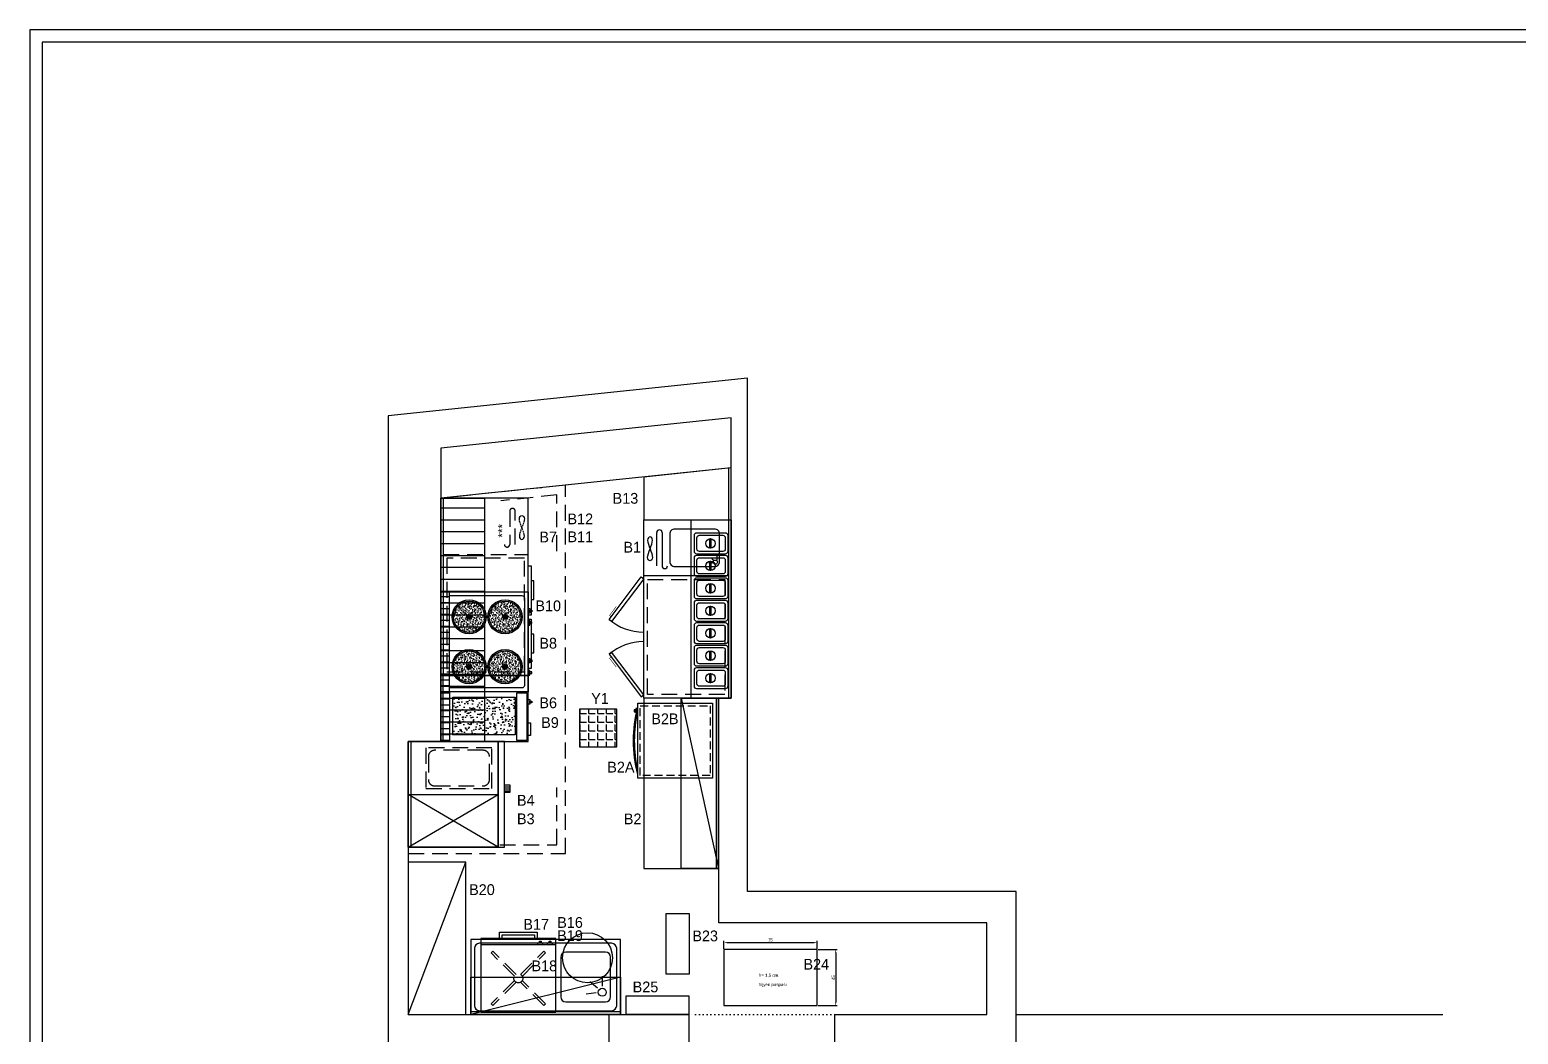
# Model space of a CAD drawing. Header units: millimetres. Extents: x 5922 to 8197, y 1304 to 3018.
# Drawn here: x 6084 to 7277, y 2083 to 2888 of the extents above; entities that cross this region are included whole.
import ezdxf
from ezdxf.enums import TextEntityAlignment as Align

# ---------------------------------------------------------------- set-up
doc = ezdxf.new("R2010")
doc.units = ezdxf.units.MM
doc.linetypes.add('ACAD_ISO07W100', pattern=[3, 0, -3])
doc.linetypes.add('DASHED', pattern=[19.05, 12.7, -6.35])
for name, color, linetype in [('002 Çizgi', 7, 'Continuous'), ('ftm_tavan', 45, 'ACAD_ISO07W100'), ('ftm_tefris', 21, 'Continuous'), ('S2000-002 Çizgi', 7, 'Continuous'), ('Sktürk ANTET', 7, 'Continuous')]:
    doc.layers.add(name, color=color, linetype=linetype)
doc.layers.add('net-050-text-aciklama', color=232, linetype='Continuous', lineweight=9)
doc.styles.get("Standard").update_dxf_attribs({"font": 'arial.ttf'})
doc.styles.add('TAKSİM', font='GOTHIC.TTF', dxfattribs={"height": 20})
doc.dimstyles.new('ISO-25', dxfattribs={"dimtxt": 2.5, "dimasz": 2.5, "dimexe": 1.25, "dimexo": 0.625, "dimtad": 1, "dimtxsty": 'Standard', "dimcen": 2.5, "dimadec": 0, "dimazin": 0, "dimtfac": 1, "dimtmove": 0, "dimatfit": 3, "dimfxl": 1, "dimarcsym": 0})
pattern_1 = [(95, (-5663.9023, -5408.366), (2.801893, 2.3510676), [0.381, -4.191]), (40, (-5663.9023, -5408.366), (-3.2003578, 2.2035401), [0.3048, -3.3528]), (145.451, (-5663.669, -5408.17), (-0.3984432, 4.5546047), [0.3238, -3.5618]), (91.1842, (-5664.6207, -5407.6476), (4.4282049, 3.2390683), [0.5715, -6.2865]), (141.6356, (-5664.2517, -5407.3777), (-0.141723, 6.8565286), [0.4857, -5.3427]), (36.184, (-5664.621, -5407.6476), (-0.1417114, 6.8565277), [0.4572, -5.0292]), (66, (-5664.082, -5407.468), (3.590411, 0.6979054), [0.381, -4.191]), (11, (-5664.082, -5407.468), (-1.7307985, 3.4788239), [0.3048, -3.3528]), (116.4514, (-5663.7827, -5407.41), (1.8596008, 4.1767291), [0.3238, -3.5618]), (82.5, (-5663.9023, -5408.366), (-1.15210938, 1.23946827), [0, -3.31216, 0, -3.4036, 0, -3.3655]), (52.5, (-5663.9023, -5408.366), (-0.47179455, 2.36174), [0, -1.94056, 0, -3.23596, 0, -1.2827]), (12.5, (-5664.7034, -5409.1671), (1.99855726, 1.8365239), [0, -1.27, 0, -3.9624, 0, -5.2578]), (2.5, (-5665.0626, -5409.5263), (1.7352781, 2.45444786), [0, -1.651, 0, -2.63144, 0, -3.7338])]
pattern_2 = [(95, (-5663.9023, -5437.1723), (2.801893, 2.3510676), [0.381, -4.191]), (40, (-5663.9023, -5437.1723), (-3.2003578, 2.2035401), [0.3048, -3.3528]), (145.451, (-5663.669, -5436.9764), (-0.3984432, 4.5546047), [0.3238, -3.5618]), (91.1842, (-5664.6207, -5436.454), (4.4282049, 3.2390683), [0.5715, -6.2865]), (141.6356, (-5664.2517, -5436.184), (-0.141723, 6.8565286), [0.4857, -5.3427]), (36.184, (-5664.621, -5436.454), (-0.1417114, 6.8565277), [0.4572, -5.0292]), (66, (-5664.082, -5436.2743), (3.590411, 0.6979054), [0.381, -4.191]), (11, (-5664.082, -5436.2743), (-1.7307985, 3.4788239), [0.3048, -3.3528]), (116.4514, (-5663.7827, -5436.216), (1.8596008, 4.1767291), [0.3238, -3.5618]), (82.5, (-5663.9023, -5437.1723), (-1.15210938, 1.23946827), [0, -3.31216, 0, -3.4036, 0, -3.3655]), (52.5, (-5663.9023, -5437.1723), (-0.47179455, 2.36174), [0, -1.94056, 0, -3.23596, 0, -1.2827]), (12.5, (-5664.7034, -5437.9733), (1.99855726, 1.8365239), [0, -1.27, 0, -3.9624, 0, -5.2578]), (2.5, (-5665.0626, -5438.3325), (1.7352781, 2.45444786), [0, -1.651, 0, -2.63144, 0, -3.7338])]

# ---------------------------------------------------------------- blocks, each defined once
blk = doc.blocks.new('A$C2EEC5620')
for p, q in [((288, 561.3), (0, 531.1)), ((288, 150.1), (288, 561.3)), ((0, 531.1), (0, 13)), ((274.9, 529.7), (42.1, 505.4)), ((274.9, 305), (274.9, 529.7)), ((42.1, 505.4), (42.1, 270.2)), ((274.9, 489.5), (42.1, 465.2)), ((264.9, 125), (264.9, 305)), ((264.9, 125), (264.9, 305)), ((264.9, 305), (274.9, 305)), ((42.1, 270.2), (16.1, 270.2)), ((16.1, 270.2), (16.1, 51.5)), ((503.3, 150.1), (288, 150.1)), ((503.3, 0), (503.3, 150.1)), ((479.9, 125), (264.9, 125)), ((479.9, 51.5), (479.9, 125)), ((16.1, 51.5), (176.9, 51.5)), ((176.9, 51.5), (176.9, 13)), ((176.9, 51.5), (240.9, 51.5)), ((240.9, 51.5), (240.9, 13)), ((357.9, 0), (357.9, 51.5)), ((357.9, 51.5), (479.9, 51.5)), ((176.9, 13), (0, 13)), ((357.9, 0), (503.3, 0))]:
    blk.add_line(p, q)
at = {"layer": 'ftm_tavan'}
for p, q in [((357.9, 51.5), (240.9, 51.5)), ((176.9, 13), (357.9, 13))]:
    blk.add_line(p, q, dxfattribs=at)
at = {"layer": 'ftm_tefris'}
blk.add_line((357.9, 0), (257.9, 0), dxfattribs=at)
at = {"layer": 'net-050-text-aciklama'}
for p, q in [((157.9, 0), (157.9, 13)), ((257.9, 13), (176.9, 13)), ((257.9, 0), (257.9, 13)), ((157.9, 0), (257.9, 0))]:
    blk.add_line(p, q, dxfattribs=at)
blk = doc.blocks.new('A$C495056EE')
at = {"layer": 'S2000-002 Çizgi'}
h = blk.add_hatch(dxfattribs=at)
h.set_pattern_fill('ANSI31', color=256, scale=1.5, angle=45, style=0)
h.set_pattern_definition([(90, (-4547.7595, -5286.238), (-4.7625, 9e-16), [])])
h.paths.add_polyline_path([(0, 72.9), (0, 65.9), (80, 65.9), (80, 72.9)])
h = blk.add_hatch(dxfattribs=at)
h.set_pattern_fill('AR-CONC', color=256, scale=0.02, angle=45, style=0)
h.set_pattern_definition(pattern_1)
h.paths.add_polyline_path([(7.4, 50.2, 1), (32.6, 50.2, 1)])
h.paths.add_polyline_path([(22, 50.2, -1), (18, 50.2, -1)], flags=16)
h = blk.add_hatch(dxfattribs=at)
h.set_pattern_fill('AR-CONC', color=256, scale=0.02, angle=45, style=0)
h.set_pattern_definition(pattern_1)
h.paths.add_polyline_path([(47.4, 50.2, 1), (72.6, 50.2, 1)])
h.paths.add_polyline_path([(62, 50.2, -1), (58, 50.2, -1)], flags=16)
h = blk.add_hatch(color=256, dxfattribs=at)
edge = h.paths.add_edge_path()
edge.add_arc((20, 50.2), 2, 0, 360)
h = blk.add_hatch(color=256, dxfattribs=at)
edge = h.paths.add_edge_path()
edge.add_arc((60, 50.2), 2, 0, 360)
h = blk.add_hatch(dxfattribs=at)
h.set_pattern_fill('AR-CONC', color=256, scale=0.02, angle=45, style=0)
h.set_pattern_definition(pattern_2)
h.paths.add_polyline_path([(32.6, 21.4, -1), (7.4, 21.4, -1)])
h.paths.add_polyline_path([(18, 21.4, 1), (22, 21.4, 1)], flags=16)
h = blk.add_hatch(dxfattribs=at)
h.set_pattern_fill('AR-CONC', color=256, scale=0.02, angle=45, style=0)
h.set_pattern_definition(pattern_2)
h.paths.add_polyline_path([(47.4, 21.4, 1), (72.6, 21.4, 1)])
h.paths.add_polyline_path([(62, 21.4, -1), (58, 21.4, -1)], flags=16)
h = blk.add_hatch(color=256, dxfattribs=at)
edge = h.paths.add_edge_path()
edge.add_arc((20, 21.4), 2, 0, 360)
h = blk.add_hatch(color=256, dxfattribs=at)
edge = h.paths.add_edge_path()
edge.add_arc((60, 21.4), 2, 0, 360)
for points in [[(0, 72.9), (80, 72.9), (80, 2.9), (0, 2.9)], [(0, 65.9), (80, 65.9), (80, 2.9), (0, 2.9)], [(17, 2.9), (13.3, 2.9), (13.3, 1.5), (17, 1.5)], [(16, 1.5), (14.6, 1.5), (14.6, 0), (16, 0)], [(23, 2.9), (26.7, 2.9), (26.7, 1.5), (23, 1.5)], [(24, 1.5), (25.4, 1.5), (25.4, 0), (24, 0)], [(57, 2.9), (53.3, 2.9), (53.3, 1.5), (57, 1.5)], [(56, 1.5), (54.6, 1.5), (54.6, 0), (56, 0)], [(63, 2.9), (66.7, 2.9), (66.7, 1.5), (63, 1.5)], [(64, 1.5), (65.4, 1.5), (65.4, 0), (64, 0)]]:
    blk.add_lwpolyline(points, close=True, dxfattribs=at)
blk.add_lwpolyline([(3, 65.9), (77, 65.9), (77, 7.9, -0.414214), (75, 5.9), (5, 5.9, -0.414214), (3, 7.9)], format="xyb", close=True, dxfattribs=at)
for centre, radius in [((20, 50.2), 13.7), ((20, 50.2), 12.6), ((60, 50.2), 13.7), ((60, 50.2), 12.6), ((20, 50.2), 2), ((60, 50.2), 2), ((20, 21.4), 13.7), ((20, 21.4), 12.6), ((60, 21.4), 13.7), ((60, 21.4), 12.6), ((20, 21.4), 2), ((60, 21.4), 2)]:
    blk.add_circle(centre, radius, dxfattribs=at)
blk = doc.blocks.new('A$C521B02A0')
at = {"layer": 'S2000-002 Çizgi'}
blk.add_line((6.6, 10), (10.6, 10), dxfattribs=at)
for points in [[(0, 64), (0, 10), (60, 10), (60, 64)], [(0, 64), (0, 5), (60, 5), (60, 64)], [(3, 10), (6.6, 10), (6.6, 8.5), (3, 8.5)], [(4, 8.5), (5.4, 8.5), (5.4, 7.1), (4, 7.1)], [(10.6, 10), (14.3, 10), (14.3, 8.5), (10.6, 8.5)], [(11.6, 8.5), (13.1, 8.5), (13.1, 7.1), (11.6, 7.1)], [(45, 0), (15, 0), (15, 5), (45, 5)], [(43, 2), (17, 2), (17, 5), (43, 5)]]:
    blk.add_lwpolyline(points, close=True, dxfattribs=at)
at = {"layer": 'S2000-002 Çizgi', "linetype": 'DASHED'}
for points in [[(8.1, 57.4), (9.5, 58.8)], [(8.1, 57.4), (26.8, 38.7)], [(9.5, 58.8), (28.2, 40.1)], [(31.9, 40.2), (50.5, 58.8)], [(33.3, 38.8), (51.9, 57.4)], [(50.5, 58.8), (51.9, 57.4)], [(26.7, 35.1), (8.1, 16.4)], [(28.1, 33.6), (9.5, 15)], [(31.8, 33.7), (50.5, 15)], [(33.2, 35.2), (51.9, 16.4)], [(9.5, 15), (8.1, 16.4)], [(50.5, 15), (51.9, 16.4)]]:
    blk.add_lwpolyline(points, dxfattribs=at)
blk.add_circle((30, 36.9), 3.63, dxfattribs=at)
blk = doc.blocks.new('A$C6B106424')
at = {"layer": 'S2000-002 Çizgi'}
h = blk.add_hatch(dxfattribs=at)
h.set_pattern_fill('LINE', color=256, scale=0.5, angle=90, style=0)
h.set_pattern_definition([(90, (-1215.703, -3768.8105), (-1.5875, 1e-16), [])])
h.paths.add_polyline_path([(50.1, 4.3), (43.9, 4.3), (43.9, 0), (50.1, 0)])
for p, q in [((0, 9.3), (42.4, 81.4)), ((0, 81.4), (42.2, 9.3)), ((42.2, 81.4), (42.2, 9.3)), ((0, 9.3), (84.7, 9.3))]:
    blk.add_line(p, q, dxfattribs=at)
for points in [[(0, 4.3), (84.7, 4.3), (84.7, 81.4), (0, 81.4)], [(50.1, 0), (43.9, 0), (43.9, 4.3), (50.1, 4.3)]]:
    blk.add_lwpolyline(points, close=True, dxfattribs=at)
at = {"layer": 'S2000-002 Çizgi', "linetype": 'DASHED'}
blk.add_lwpolyline([(47.2, 67.3), (47.2, 14.3), (79.7, 14.3), (79.7, 67.3)], close=True, dxfattribs=at)
blk.add_lwpolyline([(49.2, 60.3), (49.2, 21.3, 0.414214), (54.2, 16.3), (72.7, 16.3, 0.414214), (77.7, 21.3), (77.7, 60.3, 0.414214), (72.7, 65.3), (54.2, 65.3, 0.414214)], format="xyb", close=True, dxfattribs=at)
blk = doc.blocks.new('A$C08AC67C6')
at = {"layer": 'S2000-002 Çizgi'}
h = blk.add_hatch(dxfattribs=at)
h.set_pattern_fill('ANSI31', color=256, scale=1.5, angle=45, style=0)
h.set_pattern_definition([(90, (-3091.404, -4919.4606), (-4.7625, 9e-16), [])])
h.paths.add_polyline_path([(40, 65.9), (40, 72.9), (0, 72.9), (0, 65.9)])
h = blk.add_hatch(dxfattribs=at)
h.set_pattern_fill('AR-CONC', color=256, scale=0.05, angle=45, style=0)
h.set_pattern_definition([(95, (-3091.404, -4919.4606), (7.0047325, 5.877669), [0.9525, -10.4775]), (40, (-3091.404, -4919.461), (-8.000894, 5.50885), [0.762, -8.382]), (145.451, (-3090.82, -4918.971), (-0.996108, 11.386512), [0.8095, -8.9045]), (91.1842, (-3093.2, -4917.665), (11.070512, 8.09767), [1.42875, -15.71625]), (141.6356, (-3092.277, -4916.99), (-0.354307, 17.141322), [1.21425, -13.35675]), (36.184, (-3093.2, -4917.665), (-0.35428, 17.14132), [1.143, -12.573]), (66, (-3091.853, -4917.2155), (8.976028, 1.744763), [0.9525, -10.4775]), (11, (-3091.853, -4917.2155), (-4.326996, 8.69706), [0.762, -8.382]), (116.4514, (-3091.105, -4917.07), (4.649002, 10.441823), [0.8095, -8.9045]), (82.5, (-3091.4038, -4919.4606), (-2.8802735, 3.0986707), [0, -8.2804, 0, -8.509, 0, -8.41375]), (52.5, (-3091.404, -4919.4606), (-1.1794864, 5.90435), [0, -4.8514, 0, -8.0899, 0, -3.20675]), (12.5, (-3093.4064, -4921.463), (4.9963932, 4.5913098), [0, -3.175, 0, -9.906, 0, -13.1445]), (2.5, (-3094.3044, -4922.361), (4.338195, 6.1361196), [0, -4.1275, 0, -6.5786, 0, -9.3345])])
h.paths.add_polyline_path([(35.5, 63.2), (5.5, 63.2), (5.5, 13.2), (35.5, 13.2)])
for points in [[(0, 2.9), (40, 2.9), (40, 72.9), (0, 72.9)], [(0, 72.9), (40, 72.9), (40, 65.9), (0, 65.9)], [(5.5, 63.2), (35.5, 63.2), (35.5, 13.2), (5.5, 13.2)], [(1, 11.9), (39, 11.9), (39, 3.9), (1, 3.9)], [(5, 2.9), (15, 2.9), (15, 0.9), (5, 0.9)], [(30.1, 2.9), (33.7, 2.9), (33.7, 1.5), (30.1, 1.5)], [(31, 1.5), (32.5, 1.5), (32.5, 0), (31, 0)]]:
    blk.add_lwpolyline(points, close=True, dxfattribs=at)
blk = doc.blocks.new('A$C4E492C1D')
at = {"layer": 'S2000-002 Çizgi'}
blk.add_line((142, 72.6), (0, 72.6), dxfattribs=at)
for points in [[(142, 4.6), (142, 74.6), (0, 74.6), (0, 4.6)], [(45.2, 2), (5.6, 2), (5.6, 4.6), (45.2, 4.6)], [(33.1, 2), (18.1, 2), (18.1, 0), (33.1, 0)], [(87.8, 2), (48.2, 2), (48.2, 4.6), (87.8, 4.6)], [(75.7, 2), (60.8, 2), (60.8, 0), (75.7, 0)]]:
    blk.add_lwpolyline(points, close=True, dxfattribs=at)
at = {"layer": 'S2000-002 Çizgi', "linetype": 'DASHED'}
blk.add_lwpolyline([(97, 72.6), (97, 4.6)], dxfattribs=at)
blk.add_lwpolyline([(94, 69.6), (3, 69.6), (3, 7.6), (94, 7.6)], close=True, dxfattribs=at)
for points in [[(131.7, 19.3), (105, 19.3, -1), (105, 23.6)], [(105, 14.9), (131.7, 14.9, 1), (131.7, 19.3)]]:
    blk.add_lwpolyline(points, format="xyb", dxfattribs=at)
at = {"layer": 'S2000-002 Çizgi', "linetype": 'DASHED', "ltscale": 0.1}
blk.add_lwpolyline([(125.6, 7.6), (124.1, 7.8), (122.4, 8.2), (120.5, 8.9), (118.6, 9.6), (116.6, 10.4), (114.8, 11), (113.1, 11.5), (111.6, 11.6), (110.5, 11.5), (109.7, 11), (109.2, 10.4), (109, 9.6), (109.2, 8.9), (109.7, 8.2), (110.5, 7.8), (111.6, 7.6), (113.1, 7.8), (114.8, 8.2), (116.6, 8.9), (118.6, 9.6), (120.5, 10.4), (122.4, 11), (124.1, 11.5), (125.6, 11.6), (126.7, 11.5), (127.5, 11), (128, 10.4), (128.2, 9.6), (128, 8.9), (127.5, 8.2), (126.7, 7.8)], close=True, dxfattribs=at)
at = {"layer": 'S2000-002 Çizgi'}
blk.add_text('***', height=6.76, dxfattribs=at).set_placement((110.4, 21.9))
blk = doc.blocks.new('A$C14D126DE')
at = {"layer": 'S2000-002 Çizgi'}
for points in [[(3.7, 0), (3.7, 60), (63.7, 60), (63.7, 0)], [(2.2, 53.2), (2.2, 54.6), (0.8, 54.6), (0.8, 53.2)]]:
    blk.add_lwpolyline(points, close=True, dxfattribs=at)
for points in [[(3.3, 55.8), (2.2, 55.8), (2.2, 52.2)], [(3.2, 52.2), (3.7, 52.2), (3.7, 55.8)]]:
    blk.add_lwpolyline(points, dxfattribs=at)
at = {"layer": 'S2000-002 Çizgi', "linetype": 'DASHED', "ltscale": 0.5}
blk.add_lwpolyline([(5.7, 2), (5.7, 58), (61.7, 58), (61.7, 2)], close=True, dxfattribs=at)
at = {"layer": 'S2000-002 Çizgi'}
for centre, radius, start, end in [((100.6, 29.9), 100.6, 164.4941, 195.5059), ((109.5, 29.9), 108.5, 167.2819, 192.7181)]:
    blk.add_arc(centre, radius, start, end, dxfattribs=at)
blk = doc.blocks.new('A$C01E77913')
at = {"layer": 'S2000-002 Çizgi'}
for points in [[(2, 26.8), (15, 26.8, -0.414214), (17, 24.8), (17, 2, -0.414214), (15, 0), (2, 0, -0.414214), (0, 2), (0, 24.8, -0.414214)], [(4, 24.8), (13, 24.8, -0.414214), (15, 22.8), (15, 4, -0.414214), (13, 2), (4, 2, -0.414214), (2, 4), (2, 22.8, -0.414214)]]:
    blk.add_lwpolyline(points, format="xyb", close=True, dxfattribs=at)
blk.add_lwpolyline([(4.7, 14.3), (12.2, 14.3), (12.2, 13.5), (4.7, 13.5)], close=True, dxfattribs=at)
blk.add_circle((8.5, 13.9), 3.82, dxfattribs=at)
blk = doc.blocks.new('A$C0F5D04BF')
at = {"layer": '002 Çizgi', "color": 7}
for p, q in [((110.7, 183.1), (110.7, 40.1)), ((45.9, 167.8), (45.8, 166.7)), ((46.4, 168.6), (45.9, 167.8)), ((47, 169.1), (46.4, 168.6)), ((47.8, 169.3), (47, 169.1)), ((48.5, 169.1), (47.8, 169.3)), ((49.2, 168.6), (48.5, 169.1)), ((49.6, 167.8), (49.2, 168.6)), ((49.8, 166.7), (49.6, 167.8)), ((53.1, 146.1), (53.1, 172.8)), ((57.4, 172.8), (57.4, 146.1)), ((45.8, 166.7), (45.9, 165.2)), ((45.9, 165.2), (46.4, 163.5)), ((45.9, 154.2), (46.4, 155.9)), ((46.4, 163.5), (47, 161.6)), ((46.4, 155.9), (47, 157.8)), ((47, 161.6), (47.8, 159.7)), ((47, 157.8), (47.8, 159.7)), ((47.8, 159.7), (48.5, 161.6)), ((47.8, 159.7), (48.5, 157.8)), ((48.5, 161.6), (49.2, 163.5)), ((48.5, 157.8), (49.2, 155.9)), ((49.2, 163.5), (49.6, 165.2)), ((49.2, 155.9), (49.6, 154.2)), ((49.6, 165.2), (49.8, 166.7)), ((45.8, 152.7), (45.9, 154.2)), ((45.9, 151.6), (45.8, 152.7)), ((46.4, 150.8), (45.9, 151.6)), ((47, 150.3), (46.4, 150.8)), ((47.8, 150.1), (47, 150.3)), ((48.5, 150.3), (47.8, 150.1)), ((49.2, 150.8), (48.5, 150.3)), ((49.6, 151.6), (49.2, 150.8)), ((49.6, 154.2), (49.8, 152.7)), ((49.8, 152.7), (49.6, 151.6))]:
    blk.add_line(p, q, dxfattribs=at)
for points in [[(42.7, 183.1), (112.7, 183.1), (112.7, 40.1), (42.7, 40.1)], [(80.7, 40.1), (80.7, 183.1), (112.7, 183.1), (112.7, 40.1)], [(14.9, 103.1), (40.7, 137.3), (42.7, 135.7), (17, 101.6)], [(14.9, 75.3), (40.7, 41.2), (42.7, 42.7), (17, 76.9)]]:
    blk.add_lwpolyline(points, close=True, dxfattribs=at)
blk.add_lwpolyline([(110.7, 138.1), (42.7, 138.1)], dxfattribs=at)
at = {"layer": '002 Çizgi', "color": 7, "linetype": 'DASHED'}
blk.add_lwpolyline([(107.7, 135.1), (107.7, 43.1), (45.7, 43.1), (45.7, 135.1)], close=True, dxfattribs=at)
at = {"layer": '002 Çizgi', "color": 7, "const_width": 0.427}
for points in [[(16.6, 105.4), (15.3, 106.4), (19.6, 112), (20.7, 113.5)], [(16.6, 73.1), (15.3, 72.1), (19.6, 66.4), (20.7, 65)]]:
    blk.add_lwpolyline(points, dxfattribs=at)
at = {"layer": '002 Çizgi', "color": 7}
for centre, radius, start, end in [((55.3, 172.8), 2.17, 0, 180), ((59.6, 146.1), 2.17, 180, 0), ((42.7, 135.7), 42.7, 229.4908, 270), ((42.7, 42.7), 42.7, 90, 130.5092)]:
    blk.add_arc(centre, radius, start, end, dxfattribs=at)
at = {"layer": 'S2000-002 Çizgi'}
for p, q in [((97.8, 148.2), (94.8, 148.2)), ((98.7, 150.7), (96.9, 152.5)), ((101.7, 150.8), (101.7, 154))]:
    blk.add_line(p, q, dxfattribs=at)
blk.add_lwpolyline([(103.5, 149.6), (103.5, 171.6, 0.414214), (99.5, 175.6), (67.5, 175.6, 0.414214), (63.5, 171.6), (63.5, 149.6, 0.414214), (67.5, 145.6), (99.5, 145.6, 0.414214)], format="xyb", close=True, dxfattribs=at)
blk.add_circle((100.1, 149.1), 1.66, dxfattribs=at)
at = {"layer": '002 Çizgi', "color": 7, "rotation": 90}
for p in [(110.1, 155.6), (110.1, 137.6), (110.1, 119.6), (110.1, 101.6), (110.1, 83.6), (110.1, 65.6), (110.1, 47.6)]:
    blk.add_blockref('A$C01E77913', p, dxfattribs=at)
blk = doc.blocks.new('*D30')
at = {"color": 0, "lineweight": -2, "transparency": 16777216}
for p, q in [((6640.6, 2151.8), (6640.6, 2158.2)), ((6643.1, 2156.9), (6713.1, 2156.9)), ((6715.6, 2151.8), (6715.6, 2158.2))]:
    blk.add_line(p, q, dxfattribs=at)
at = {"color": 0, "transparency": 16777216}
for points in [[(6643.1, 2157.3), (6643.1, 2156.5), (6640.6, 2156.9)], [(6713.1, 2157.3), (6713.1, 2156.5), (6715.6, 2156.9)]]:
    blk.add_solid(points, dxfattribs=at)
at = {"layer": 'Defpoints', "color": 0, "transparency": 16777216}
for p in [(6640.6, 2151.2), (6715.6, 2156.9), (6715.6, 2151.2)]:
    blk.add_point(p, dxfattribs=at)
at = {"color": 0, "transparency": 16777216, "insert": (6678.1, 2158.8), "char_height": 2.5, "attachment_point": 5}
blk.add_mtext('75', dxfattribs=at)
blk = doc.blocks.new('*D31')
at = {"color": 0, "lineweight": -2, "transparency": 16777216}
for p, q in [((6716.2, 2151.2), (6731.6, 2151.2)), ((6730.4, 2148.7), (6730.4, 2108.7)), ((6716.2, 2106.2), (6731.6, 2106.2))]:
    blk.add_line(p, q, dxfattribs=at)
at = {"color": 0, "transparency": 16777216}
for points in [[(6729.9, 2148.7), (6730.8, 2148.7), (6730.4, 2151.2)], [(6729.9, 2108.7), (6730.8, 2108.7), (6730.4, 2106.2)]]:
    blk.add_solid(points, dxfattribs=at)
at = {"layer": 'Defpoints', "color": 0, "transparency": 16777216}
for p in [(6715.6, 2151.2), (6715.6, 2106.2), (6730.4, 2106.2)]:
    blk.add_point(p, dxfattribs=at)
at = {"color": 0, "transparency": 16777216, "insert": (6728.5, 2128.7), "char_height": 2.5, "attachment_point": 5, "rotation": 90}
blk.add_mtext('45', dxfattribs=at)

msp = doc.modelspace()

# ---------------------------------------------------------------- hatches: boundary and pattern name
h = msp.add_hatch()
h.set_pattern_fill('ANSI31', color=256, scale=3, angle=315)
h.set_pattern_definition([(0, (2553.705, 0), (2e-15, 9.525), [])])
h.paths.add_polyline_path([(6448.828, 2512.791), (6413.828, 2512.791), (6413.828, 2317.791), (6448.828, 2317.791)])
h = msp.add_hatch()
h.set_pattern_fill('ANGLE', color=256)
h.set_pattern_definition([(0, (-1632.856, -397.7674), (0, 6.985), [5.08, -1.905]), (90, (-1632.856, -397.7674), (-6.985, 4e-16), [5.08, -1.905])])
h.paths.add_polyline_path([(6555, 2343.713), (6525, 2343.713), (6525, 2313.713), (6555, 2313.713)])

# ---------------------------------------------------------------- linework, layer by layer
for p, q in [((6606.559, 2352.622), (6636.559, 2216.127)), ((6387.828, 2099.122), (6433.828, 2221.122)), ((6557.838, 2129.122), (6437.842, 2099.122)), ((6874.969, 2099.122), (7216.941, 2099.122))]:
    msp.add_line(p, q)
for points in [[(6576.559, 2495.622), (6646.559, 2495.622), (6646.559, 2537.122), (6576.559, 2529.804)], [(6644.559, 2495.622), (6646.559, 2495.622), (6646.559, 2537.122), (6644.559, 2536.913)], [(6413.828, 2512.791), (6448.828, 2512.791), (6448.828, 2317.791), (6413.828, 2317.791)], [(6483.828, 2370.791), (6413.828, 2370.791), (6413.828, 2317.791), (6483.828, 2317.791)], [(6415.828, 2370.791), (6413.828, 2370.791), (6413.828, 2317.791), (6415.828, 2317.791)], [(6636.559, 2216.127), (6606.559, 2216.127), (6606.559, 2352.622), (6636.559, 2352.622)], [(6525, 2313.713), (6555, 2313.713), (6555, 2343.713), (6525, 2343.713)], [(6387.828, 2317.791), (6459.928, 2317.791), (6459.928, 2233.091), (6387.828, 2233.091)], [(6389.828, 2233.091), (6387.828, 2233.091), (6387.828, 2317.791), (6389.828, 2317.791)], [(6387.828, 2099.122), (6433.828, 2099.122), (6433.828, 2221.122), (6387.828, 2221.122)], [(6594.378, 2180.111), (6612.828, 2180.111), (6612.828, 2131.503), (6594.378, 2131.503)], [(6640.607, 2106.207), (6715.607, 2106.207), (6715.607, 2151.207), (6640.607, 2151.207)], [(6437.842, 2099.122), (6437.842, 2129.122), (6557.838, 2129.122), (6557.838, 2099.122)], [(6612.557, 2099.122), (6562.557, 2099.122), (6562.557, 2114.122), (6612.557, 2114.122)]]:
    msp.add_lwpolyline(points, close=True)
at = {"linetype": 'DASHED'}
msp.add_lwpolyline([(6413.828, 2512.791), (6413.828, 2317.791), (6387.828, 2317.791), (6387.828, 2228.091), (6513.828, 2228.091), (6513.828, 2523.246)], close=True, dxfattribs=at)
for points in [[(6506.828, 2470.466), (6506.828, 2515.476), (6462.062, 2510.796)], [(6461.048, 2235.091), (6506.828, 2235.091), (6506.828, 2280.871)]]:
    msp.add_lwpolyline(points, dxfattribs=at)
msp.add_circle((6531.446, 2144.591), 20)
at = {"layer": 'S2000-002 Çizgi'}
for p, q in [((6539.543, 2120.169), (6533.445, 2125.177)), ((6543.452, 2121.832), (6543.452, 2129.723)), ((6538.313, 2116.36), (6530.501, 2115.247))]:
    msp.add_line(p, q, dxfattribs=at)
for points in [[(6576.559, 2352.622), (6576.559, 2216.127), (6636.559, 2216.127), (6636.559, 2352.622)], [(6634.559, 2352.622), (6634.559, 2216.127), (6636.559, 2216.127), (6636.559, 2352.622)], [(6557.838, 2159.122), (6437.842, 2159.122), (6437.842, 2099.122), (6557.838, 2099.122)], [(6557.838, 2101.122), (6437.842, 2101.122), (6437.842, 2099.122), (6557.838, 2099.122)]]:
    msp.add_lwpolyline(points, close=True, dxfattribs=at)
for points in [[(6550.838, 2156.122), (6444.842, 2156.122, 0.41421356), (6440.842, 2152.122), (6440.842, 2106.122, 0.41421356), (6444.842, 2102.122), (6550.838, 2102.122, 0.41421356), (6554.838, 2106.122), (6554.838, 2152.122, 0.41421356)], [(6545.971, 2149.156), (6513.971, 2149.156, 0.41421356), (6509.971, 2145.156), (6509.971, 2113.122, 0.41421356), (6513.971, 2109.122), (6545.971, 2109.122, 0.41421356), (6549.971, 2113.122), (6549.971, 2145.156, 0.41421356)]]:
    msp.add_lwpolyline(points, format="xyb", close=True, dxfattribs=at)
msp.add_circle((6543.256, 2116.867), 3.188, dxfattribs=at)
at = {"layer": 'Sktürk ANTET'}
for points in [[(6084.413, 1433.212), (8094.413, 1433.212), (8094.413, 2888.212), (6084.413, 2888.212)], [(6094.413, 1443.212), (8084.413, 1443.212), (8084.413, 2878.212), (6094.413, 2878.212)]]:
    msp.add_lwpolyline(points, close=True, dxfattribs=at)

# ---------------------------------------------------------------- block references
for name, p in [('A$C2EEC5620', (6371.692, 2047.622)), ('A$C0F5D04BF', (6533.809, 2312.513)), ('A$C14D126DE', (6567.957, 2288.539))]:
    msp.add_blockref(name, p)
at = {"rotation": 90}
msp.add_blockref('A$C495056EE', (6486.744, 2357.791), dxfattribs=at)
at = {"layer": 'S2000-002 Çizgi'}
for name, p, rotation in [('A$C4E492C1D', (6488.426, 2370.791), 90), ('A$C08AC67C6', (6486.744, 2317.791), 90), ('A$C6B106424', (6469.183, 2233.091), 90), ('A$C521B02A0', (6506.002, 2164.966), 180)]:
    msp.add_blockref(name, p, dxfattribs=dict(at, rotation=rotation))

# ---------------------------------------------------------------- texts
at = {"style": 'TAKSİM'}
for s, p in [('B13', (6561.848, 2508.399, 0)), ('B12', (6525.654, 2491.908, 0)), ('B7', (6499.936, 2477.417, 0)), ('B11', (6525.654, 2477.574, 0)), ('B1', (6567.293, 2469.235, 0)), ('B10', (6499.936, 2422.258, 0)), ('B8', (6499.936, 2392.319, 0)), ('B6', (6499.936, 2344.546, 0)), ('B2B', (6593.517, 2331.715, 0)), ('B9', (6501.375, 2328.716, 0)), ('B2A', (6558.203, 2293.003, 0)), ('B4', (6481.986, 2266.425, 0)), ('B3', (6481.986, 2251.572, 0)), ('B2', (6567.617, 2251.492, 0)), ('B20', (6446.841, 2194.823, 0)), ('B17', (6490.291, 2167.034, 0)), ('B16', (6517.454, 2168.509, 0)), ('B19', (6517.454, 2157.956, 0)), ('B23', (6625.761, 2157.756, 0)), ('B18', (6496.82, 2133.756, 0)), ('B24', (6714.825, 2135.031, 0)), ('B25', (6577.908, 2116.844, 0))]:
    msp.add_text(s, height=8.64, dxfattribs=at).set_placement(p, align=Align.CENTER)
msp.add_text('Y1', height=8.64, dxfattribs=at).set_placement((6534.42, 2348.012))
for s, p in [('h= 1,5 cm.', (6668.811, 2129.309)), ('hijyen paspası', (6668.811, 2121.821))]:
    msp.add_text(s, height=2.5).set_placement(p)

# ---------------------------------------------------------------- dimensions: what is measured, and where the dimension line sits
dim = msp.add_linear_dim(base=(6715.607, 2156.921), p1=(6640.607, 2151.207), p2=(6715.607, 2151.207), dimstyle='ISO-25')
dim.commit()
dim.dimension.update_dxf_attribs({"geometry": '*D30', "text_midpoint": (6678.107, 2158.818)})
dim = msp.add_linear_dim(base=(6730.364, 2106.207), p1=(6715.607, 2151.207), p2=(6715.607, 2106.207), angle=90, dimstyle='ISO-25')
dim.commit()
dim.dimension.update_dxf_attribs({"geometry": '*D31', "text_midpoint": (6728.468, 2128.707)})

doc.saveas('drawing.dxf')
